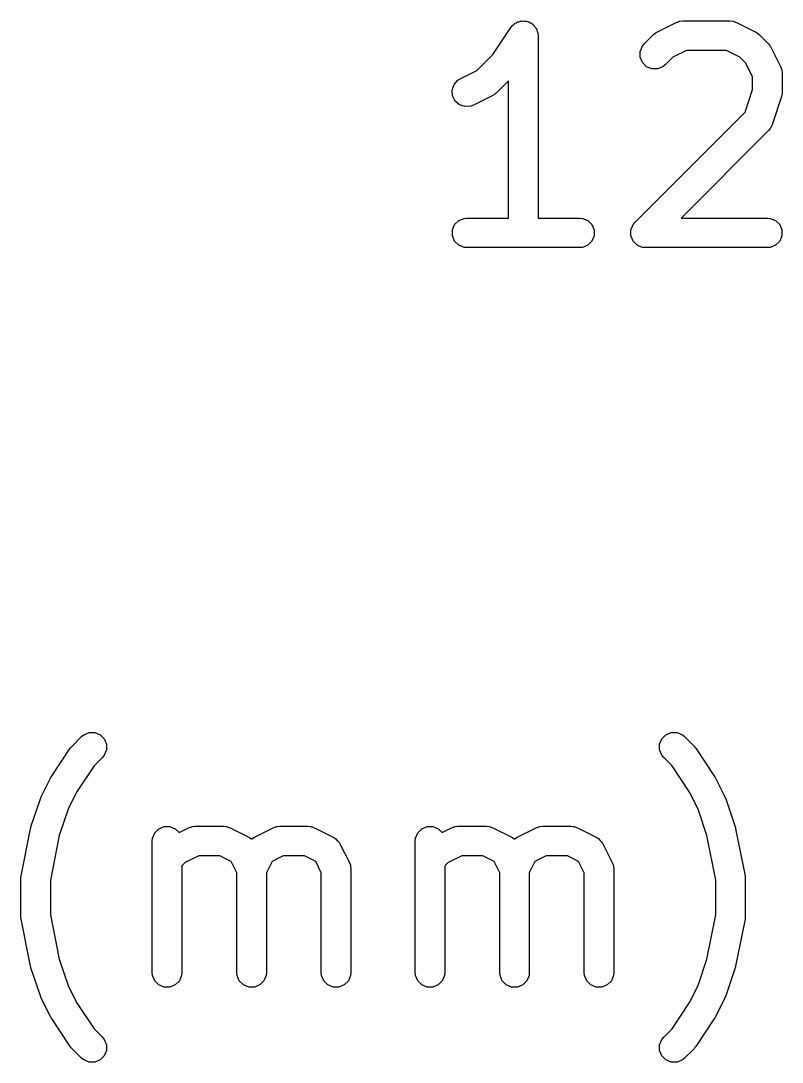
# Model space of a CAD drawing. Header units: millimetres. Extents: x 100 to 200, y -130 to -50.
# Drawn here: x 120.23 to 124.86, y -107.09 to -100.76 of the extents above; entities that cross this region are included whole.
import ezdxf

# ---------------------------------------------------------------- set-up
doc = ezdxf.new("R2010")
doc.units = ezdxf.units.MM
doc.layers.add('BLACK', color=250, linetype='CONTINUOUS')

msp = doc.modelspace()

# ---------------------------------------------------------------- linework, layer by layer
at = {"layer": 'BLACK', "linetype": 'CONTINUOUS'}
for p, q in [((123.101484, -100.959875), (123.210829, -100.795859)), ((123.210829, -100.795859), (123.21087, -100.795807)), ((123.21087, -100.795807), (123.210882, -100.795781)), ((123.210882, -100.795781), (123.210942, -100.79572)), ((123.210942, -100.79572), (123.222008, -100.782209)), ((123.222008, -100.782209), (123.229412, -100.77725)), ((123.229412, -100.77725), (123.235713, -100.77095)), ((123.235713, -100.77095), (123.243859, -100.767575)), ((123.243859, -100.767575), (123.251186, -100.762669)), ((123.251186, -100.762669), (123.259922, -100.760921)), ((123.259922, -100.760921), (123.268156, -100.757511)), ((123.268156, -100.757511), (123.276975, -100.757511)), ((123.276975, -100.757511), (123.28562, -100.755782)), ((123.28562, -100.755782), (123.29436, -100.757511)), ((123.29436, -100.757511), (123.303272, -100.757511)), ((123.303272, -100.757511), (123.311419, -100.760885)), ((123.311419, -100.760885), (123.320069, -100.762597)), ((123.320069, -100.762597), (123.327484, -100.76754)), ((123.327484, -100.76754), (123.335715, -100.77095)), ((123.335715, -100.77095), (123.341948, -100.777183)), ((123.341948, -100.777183), (123.349287, -100.782076)), ((123.349287, -100.782076), (123.354245, -100.78948)), ((123.354245, -100.78948), (123.360546, -100.795781)), ((123.360546, -100.795781), (123.36392, -100.803927)), ((124.102608, -100.822427), (124.216894, -100.765283)), ((124.216894, -100.765283), (124.233372, -100.758978)), ((124.233372, -100.758978), (124.236596, -100.758748)), ((124.236596, -100.758748), (124.239585, -100.757511)), ((124.239585, -100.757511), (124.257143, -100.755782)), ((124.257143, -100.755782), (124.542857, -100.755782)), ((124.542857, -100.755782), (124.560415, -100.757511)), ((124.560415, -100.757511), (124.563403, -100.758748)), ((124.563403, -100.758748), (124.566629, -100.758978)), ((124.566629, -100.758978), (124.583106, -100.765284)), ((124.583106, -100.765284), (124.697393, -100.822427)), ((123.36392, -100.803927), (123.368827, -100.811254)), ((123.368827, -100.811254), (123.370574, -100.81999)), ((123.370574, -100.81999), (123.373985, -100.828224)), ((123.373985, -100.828224), (123.375695, -100.845596)), ((123.375695, -100.845596), (123.375714, -100.845688)), ((123.375714, -100.845688), (123.375707, -100.845719)), ((123.375707, -100.845719), (123.375714, -100.845782)), ((123.375714, -100.845782), (123.375714, -101.955782)), ((124.022074, -100.896428), (124.079217, -100.839286)), ((124.079217, -100.839286), (124.086119, -100.833621)), ((124.086119, -100.833621), (124.087677, -100.831825)), ((124.087677, -100.831825), (124.090383, -100.830121)), ((124.090383, -100.830121), (124.092855, -100.828093)), ((124.092855, -100.828093), (124.095051, -100.827183)), ((124.095051, -100.827183), (124.102608, -100.822427)), ((124.697393, -100.822427), (124.704951, -100.827184)), ((124.704951, -100.827184), (124.707145, -100.828093)), ((124.707145, -100.828093), (124.709613, -100.830118)), ((124.709613, -100.830118), (124.712324, -100.831825)), ((124.712324, -100.831825), (124.713883, -100.833623)), ((124.713883, -100.833623), (124.720783, -100.839286)), ((124.720783, -100.839286), (124.777925, -100.896429)), ((123.997444, -100.94251), (124.010882, -100.910066)), ((124.010882, -100.910066), (124.022074, -100.896428)), ((124.777925, -100.896429), (124.783589, -100.90333)), ((124.783589, -100.90333), (124.785385, -100.904888)), ((124.785385, -100.904888), (124.787087, -100.907593)), ((124.787087, -100.907593), (124.789118, -100.910067)), ((124.789118, -100.910067), (124.790028, -100.912265)), ((124.790028, -100.912265), (124.794783, -100.919819)), ((124.794783, -100.919819), (124.851927, -101.034105)), ((123.003831, -101.057529), (123.101484, -100.959875)), ((123.997444, -100.977626), (123.997444, -100.94251)), ((124.010882, -101.01007), (123.997444, -100.977626)), ((124.19617, -100.97689), (124.149354, -101.023708)), ((124.278389, -100.935782), (124.19617, -100.97689)), ((124.521612, -100.935782), (124.278389, -100.935782)), ((124.603831, -100.976892), (124.521612, -100.935782)), ((124.640318, -101.01338), (124.603831, -100.976892)), ((124.035712, -101.0349), (124.010882, -101.01007)), ((124.068156, -101.048338), (124.035712, -101.0349)), ((124.103272, -101.048338), (124.068156, -101.048338)), ((124.135716, -101.0349), (124.103272, -101.048338)), ((124.149354, -101.023708), (124.135716, -101.0349)), ((124.681428, -101.095599), (124.640318, -101.01338)), ((124.851927, -101.034105), (124.858232, -101.050583)), ((122.887677, -101.11754), (122.902608, -101.108142)), ((122.902608, -101.108142), (123.003831, -101.057529)), ((124.681428, -101.174035), (124.681428, -101.095599)), ((124.858232, -101.050583), (124.858461, -101.053807)), ((124.858461, -101.053807), (124.859699, -101.056796)), ((124.859699, -101.056796), (124.861428, -101.074354)), ((124.861428, -101.074354), (124.861428, -101.18864)), ((122.853564, -101.177384), (122.864669, -101.144069)), ((122.864669, -101.144069), (122.887677, -101.11754)), ((123.195714, -101.120204), (123.120783, -101.195136)), ((123.195714, -101.955782), (123.195714, -101.120204)), ((124.635623, -101.311449), (124.681428, -101.174035)), ((122.856053, -101.212412), (122.853564, -101.177384)), ((122.871757, -101.24382), (122.856053, -101.212412)), ((123.097393, -101.211995), (122.983106, -101.269138)), ((123.104951, -101.207237), (123.097393, -101.211995)), ((123.107145, -101.206329), (123.104951, -101.207237)), ((123.109613, -101.204303), (123.107145, -101.206329)), ((123.112324, -101.202597), (123.109613, -101.204303)), ((123.113883, -101.200798), (123.112324, -101.202597)), ((123.120783, -101.195136), (123.113883, -101.200798)), ((124.856809, -101.217101), (124.799666, -101.388529)), ((124.858789, -101.208393), (124.856809, -101.217101)), ((124.859699, -101.206198), (124.858789, -101.208393)), ((124.860012, -101.203017), (124.859699, -101.206198)), ((124.860722, -101.199897), (124.860012, -101.203017)), ((124.861428, -101.18864), (124.860553, -101.197523)), ((124.860553, -101.197523), (124.860722, -101.199897)), ((122.898286, -101.266828), (122.871757, -101.24382)), ((122.931601, -101.277933), (122.898286, -101.266828)), ((122.966629, -101.275444), (122.931601, -101.277933)), ((122.983106, -101.269138), (122.966629, -101.275444)), ((123.964931, -101.982142), (124.635623, -101.311449)), ((124.777925, -101.423708), (124.245851, -101.955782)), ((124.789117, -101.41007), (124.777925, -101.423708)), ((124.790354, -101.407083), (124.789117, -101.41007)), ((124.792474, -101.404639), (124.790354, -101.407083)), ((124.799666, -101.388529), (124.792474, -101.404639)), ((122.854586, -102.028224), (122.868025, -101.995781)), ((122.868025, -101.995781), (122.892856, -101.97095)), ((122.892856, -101.97095), (122.925299, -101.957511)), ((122.925299, -101.957511), (122.942857, -101.955782)), ((122.942857, -101.955782), (123.195714, -101.955782)), ((123.375714, -101.955782), (123.628571, -101.955782)), ((123.628571, -101.955782), (123.646129, -101.957511)), ((123.646129, -101.957511), (123.678572, -101.97095)), ((123.678572, -101.97095), (123.703403, -101.995781)), ((123.703403, -101.995781), (123.716842, -102.028224)), ((123.949802, -102.005282), (123.953739, -101.99578)), ((123.953739, -101.99578), (123.964931, -101.982142)), ((124.245851, -101.955782), (124.771428, -101.955782)), ((124.771428, -101.955782), (124.788986, -101.957511)), ((124.788986, -101.957511), (124.821429, -101.97095)), ((124.821429, -101.97095), (124.84626, -101.995781)), ((124.84626, -101.995781), (124.859699, -102.028224)), ((122.854586, -102.06334), (122.854586, -102.028224)), ((122.868025, -102.095783), (122.854586, -102.06334)), ((123.716842, -102.06334), (123.703403, -102.095783)), ((123.716842, -102.028224), (123.716842, -102.06334)), ((123.9403, -102.028224), (123.949802, -102.005282)), ((123.9403, -102.06334), (123.9403, -102.028224)), ((123.949802, -102.086281), (123.9403, -102.06334)), ((124.859699, -102.06334), (124.84626, -102.095783)), ((124.859699, -102.028224), (124.859699, -102.06334)), ((122.892856, -102.120614), (122.868025, -102.095783)), ((122.925299, -102.134053), (122.892856, -102.120614)), ((123.678572, -102.120614), (123.646129, -102.134053)), ((123.703403, -102.095783), (123.678572, -102.120614)), ((123.953739, -102.095784), (123.949802, -102.086281)), ((123.978569, -102.120614), (123.953739, -102.095784)), ((123.986672, -102.12397), (123.978569, -102.120614)), ((124.011013, -102.134053), (123.986672, -102.12397)), ((124.821429, -102.120614), (124.788986, -102.134053)), ((124.84626, -102.095783), (124.821429, -102.120614)), ((122.942857, -102.135782), (122.925299, -102.134053)), ((123.628571, -102.135782), (122.942857, -102.135782)), ((123.646129, -102.134053), (123.628571, -102.135782)), ((124.028571, -102.135782), (124.011013, -102.134053)), ((124.771428, -102.135782), (124.028571, -102.135782)), ((124.788986, -102.134053), (124.771428, -102.135782)), ((120.597637, -105.110715), (120.611275, -105.099522)), ((120.611275, -105.099522), (120.643719, -105.086084)), ((120.643719, -105.086084), (120.678835, -105.086084)), ((120.678835, -105.086084), (120.711278, -105.099522)), ((120.711278, -105.099522), (120.736109, -105.124353)), ((124.129302, -105.124352), (124.154132, -105.099522)), ((124.154132, -105.099522), (124.186576, -105.086084)), ((124.186576, -105.086084), (124.221692, -105.086084)), ((124.221692, -105.086084), (124.254136, -105.099522)), ((124.254136, -105.099522), (124.267774, -105.110714)), ((120.540494, -105.167857), (120.597637, -105.110715)), ((120.736109, -105.124353), (120.749547, -105.156796)), ((120.749547, -105.156796), (120.749547, -105.191912)), ((124.115864, -105.156796), (124.129302, -105.124352)), ((124.115864, -105.191912), (124.115864, -105.156796)), ((124.267774, -105.110714), (124.324916, -105.167857)), ((120.414964, -105.353002), (120.52925, -105.181574)), ((120.52925, -105.181574), (120.529289, -105.181526)), ((120.529289, -105.181526), (120.529302, -105.181495)), ((120.529302, -105.181495), (120.535264, -105.174229)), ((120.535264, -105.174229), (120.540428, -105.167924)), ((120.540428, -105.167924), (120.540452, -105.167907)), ((120.540452, -105.167907), (120.540494, -105.167857)), ((120.736109, -105.224356), (120.724916, -105.237994)), ((120.749547, -105.191912), (120.736109, -105.224356)), ((124.129302, -105.224356), (124.115864, -105.191912)), ((124.140494, -105.237994), (124.129302, -105.224356)), ((124.324916, -105.167857), (124.324956, -105.167906)), ((124.324956, -105.167906), (124.324983, -105.167924)), ((124.324983, -105.167924), (124.330386, -105.174522)), ((124.330386, -105.174522), (124.336109, -105.181495)), ((124.336109, -105.181495), (124.336121, -105.181526)), ((124.336121, -105.181526), (124.336161, -105.181574)), ((124.336161, -105.181574), (124.450447, -105.353002)), ((120.674072, -105.288838), (120.567844, -105.448179)), ((120.724916, -105.237994), (120.674072, -105.288838)), ((124.191337, -105.288836), (124.140494, -105.237994)), ((124.29757, -105.448185), (124.191337, -105.288836)), ((120.412332, -105.357936), (120.414964, -105.353002)), ((124.450447, -105.353002), (124.453079, -105.357939)), ((120.352207, -105.476962), (120.409349, -105.362677)), ((120.409349, -105.362677), (120.412332, -105.357936)), ((124.453079, -105.357939), (124.456061, -105.362676)), ((124.456061, -105.362676), (124.513205, -105.476962)), ((120.347324, -105.488751), (120.349926, -105.48292)), ((120.349926, -105.48292), (120.352207, -105.476962)), ((120.567844, -105.448179), (120.516063, -105.551743)), ((124.349345, -105.551736), (124.29757, -105.448185)), ((124.513205, -105.476962), (124.515486, -105.482923)), ((124.515486, -105.482923), (124.518088, -105.488751)), ((120.290182, -105.66018), (120.347324, -105.488751)), ((124.518088, -105.488751), (124.57523, -105.66018)), ((120.516063, -105.551743), (120.462716, -105.711781)), ((124.402695, -105.711788), (124.349345, -105.551736)), ((120.230168, -105.956703), (120.287311, -105.67099)), ((120.287311, -105.67099), (120.28894, -105.665638)), ((120.28894, -105.665638), (120.290182, -105.66018)), ((121.043588, -105.695781), (121.068419, -105.67095)), ((121.068419, -105.67095), (121.100862, -105.657511)), ((121.100862, -105.657511), (121.135978, -105.657511)), ((121.135978, -105.657511), (121.168421, -105.67095)), ((121.168421, -105.67095), (121.191703, -105.694232)), ((121.191703, -105.694232), (121.249599, -105.665284)), ((121.249599, -105.665284), (121.266076, -105.658978)), ((121.266076, -105.658978), (121.269301, -105.658748)), ((121.269301, -105.658748), (121.27229, -105.657511)), ((121.27229, -105.657511), (121.289848, -105.655782)), ((121.289848, -105.655782), (121.461277, -105.655782)), ((121.461277, -105.655782), (121.478835, -105.657511)), ((121.478835, -105.657511), (121.481823, -105.658748)), ((121.481823, -105.658748), (121.485049, -105.658978)), ((121.485049, -105.658978), (121.501526, -105.665284)), ((121.501526, -105.665284), (121.615813, -105.722427)), ((121.649599, -105.722427), (121.763885, -105.665283)), ((121.763885, -105.665283), (121.780363, -105.658978)), ((121.780363, -105.658978), (121.783587, -105.658748)), ((121.783587, -105.658748), (121.786576, -105.657511)), ((121.786576, -105.657511), (121.804134, -105.655782)), ((121.804134, -105.655782), (121.975563, -105.655782)), ((121.975563, -105.655782), (121.993121, -105.657511)), ((121.993121, -105.657511), (121.996109, -105.658748)), ((121.996109, -105.658748), (121.999335, -105.658978)), ((121.999335, -105.658978), (122.015813, -105.665284)), ((122.015813, -105.665284), (122.130098, -105.722427)), ((122.643588, -105.695781), (122.668419, -105.67095)), ((122.668419, -105.67095), (122.700862, -105.657511)), ((122.700862, -105.657511), (122.735978, -105.657511)), ((122.735978, -105.657511), (122.768421, -105.67095)), ((122.768421, -105.67095), (122.791703, -105.694232)), ((122.791703, -105.694232), (122.849599, -105.665284)), ((122.849599, -105.665284), (122.866076, -105.658978)), ((122.866076, -105.658978), (122.869301, -105.658748)), ((122.869301, -105.658748), (122.87229, -105.657511)), ((122.87229, -105.657511), (122.889848, -105.655782)), ((122.889848, -105.655782), (123.061277, -105.655782)), ((123.061277, -105.655782), (123.078835, -105.657511)), ((123.078835, -105.657511), (123.081823, -105.658748)), ((123.081823, -105.658748), (123.085049, -105.658978)), ((123.085049, -105.658978), (123.101526, -105.665284)), ((123.101526, -105.665284), (123.215813, -105.722427)), ((123.249599, -105.722427), (123.363885, -105.665283)), ((123.363885, -105.665283), (123.380363, -105.658978)), ((123.380363, -105.658978), (123.383587, -105.658748)), ((123.383587, -105.658748), (123.386576, -105.657511)), ((123.386576, -105.657511), (123.404134, -105.655782)), ((123.404134, -105.655782), (123.575563, -105.655782)), ((123.575563, -105.655782), (123.593121, -105.657511)), ((123.593121, -105.657511), (123.596109, -105.658748)), ((123.596109, -105.658748), (123.599335, -105.658978)), ((123.599335, -105.658978), (123.615813, -105.665284)), ((123.615813, -105.665284), (123.730098, -105.722427)), ((124.57523, -105.66018), (124.576472, -105.665643)), ((124.576472, -105.665643), (124.5781, -105.670989)), ((124.5781, -105.670989), (124.635243, -105.956703)), ((120.462716, -105.711781), (120.40842, -105.983265)), ((121.02842, -105.745782), (121.030149, -105.728224)), ((121.030149, -105.728224), (121.043588, -105.695781)), ((121.615813, -105.722427), (121.61875, -105.724275)), ((121.61875, -105.724275), (121.620134, -105.724737)), ((121.620134, -105.724737), (121.621856, -105.726231)), ((121.621856, -105.726231), (121.630744, -105.731825)), ((121.630744, -105.731825), (121.632705, -105.734087)), ((121.632705, -105.734087), (121.634668, -105.731825)), ((121.634668, -105.731825), (121.643551, -105.726233)), ((121.643551, -105.726233), (121.645277, -105.724737)), ((121.645277, -105.724737), (121.646663, -105.724274)), ((121.646663, -105.724274), (121.649599, -105.722427)), ((122.130098, -105.722427), (122.133034, -105.724275)), ((122.133034, -105.724275), (122.134419, -105.724737)), ((122.134419, -105.724737), (122.136143, -105.726232)), ((122.136143, -105.726232), (122.145029, -105.731826)), ((122.145029, -105.731826), (122.152422, -105.740351)), ((122.62842, -105.745782), (122.630149, -105.728224)), ((122.630149, -105.728224), (122.643588, -105.695781)), ((123.215813, -105.722427), (123.21875, -105.724275)), ((123.21875, -105.724275), (123.220134, -105.724737)), ((123.220134, -105.724737), (123.221856, -105.726231)), ((123.221856, -105.726231), (123.230744, -105.731825)), ((123.230744, -105.731825), (123.232705, -105.734087)), ((123.232705, -105.734087), (123.234668, -105.731825)), ((123.234668, -105.731825), (123.243551, -105.726233)), ((123.243551, -105.726233), (123.245277, -105.724737)), ((123.245277, -105.724737), (123.246663, -105.724274)), ((123.246663, -105.724274), (123.249599, -105.722427)), ((123.730098, -105.722427), (123.733034, -105.724275)), ((123.733034, -105.724275), (123.734419, -105.724737)), ((123.734419, -105.724737), (123.736143, -105.726232)), ((123.736143, -105.726232), (123.745029, -105.731826)), ((123.745029, -105.731826), (123.752422, -105.740351)), ((124.456991, -105.983264), (124.402695, -105.711788)), ((121.02842, -106.545782), (121.02842, -105.745782)), ((122.152422, -105.740351), (122.160948, -105.747745)), ((122.160948, -105.747745), (122.166539, -105.756628)), ((122.166539, -105.756628), (122.168037, -105.758355)), ((122.168037, -105.758355), (122.168499, -105.759742)), ((122.168499, -105.759742), (122.170346, -105.762676)), ((122.170346, -105.762676), (122.22749, -105.876962)), ((122.62842, -106.545782), (122.62842, -105.745782)), ((123.752422, -105.740351), (123.760948, -105.747745)), ((123.760948, -105.747745), (123.766539, -105.756628)), ((123.766539, -105.756628), (123.768037, -105.758355)), ((123.768037, -105.758355), (123.768499, -105.759742)), ((123.768499, -105.759742), (123.770346, -105.762676)), ((123.770346, -105.762676), (123.82749, -105.876962)), ((121.311094, -105.835782), (121.228875, -105.876891)), ((121.440032, -105.835782), (121.311094, -105.835782)), ((121.508481, -105.870007), (121.440032, -105.835782)), ((121.82538, -105.835782), (121.756931, -105.870006)), ((121.954317, -105.835782), (121.82538, -105.835782)), ((122.022766, -105.870006), (121.954317, -105.835782)), ((122.911094, -105.835782), (122.828875, -105.876891)), ((123.040032, -105.835782), (122.911094, -105.835782)), ((123.108481, -105.870007), (123.040032, -105.835782)), ((123.42538, -105.835782), (123.356931, -105.870006)), ((123.554317, -105.835782), (123.42538, -105.835782)), ((123.622766, -105.870006), (123.554317, -105.835782)), ((121.228875, -105.876891), (121.20842, -105.897347)), ((121.20842, -105.897347), (121.20842, -106.545782)), ((121.542706, -105.938456), (121.508481, -105.870007)), ((121.756931, -105.870006), (121.722706, -105.938457)), ((122.056991, -105.938456), (122.022766, -105.870006)), ((122.22749, -105.876962), (122.233795, -105.89344)), ((122.233795, -105.89344), (122.234024, -105.896664)), ((122.234024, -105.896664), (122.235262, -105.899653)), ((122.235262, -105.899653), (122.236991, -105.917211)), ((122.236991, -105.917211), (122.236991, -106.545782)), ((122.828875, -105.876891), (122.80842, -105.897347)), ((122.80842, -105.897347), (122.80842, -106.545782)), ((123.142706, -105.938456), (123.108481, -105.870007)), ((123.356931, -105.870006), (123.322706, -105.938457)), ((123.656991, -105.938456), (123.622766, -105.870006)), ((123.82749, -105.876962), (123.833795, -105.89344)), ((123.833795, -105.89344), (123.834024, -105.896664)), ((123.834024, -105.896664), (123.835262, -105.899653)), ((123.835262, -105.899653), (123.836991, -105.917211)), ((123.836991, -105.917211), (123.836991, -106.545782)), ((120.22842, -105.97426), (120.229267, -105.96575)), ((120.228426, -105.974291), (120.22842, -105.97426)), ((120.22842, -105.974354), (120.228426, -105.974291)), ((120.22842, -106.202925), (120.22842, -105.974354)), ((120.229267, -105.96575), (120.230149, -105.956796)), ((120.230149, -105.956796), (120.230161, -105.956765)), ((120.230161, -105.956765), (120.230168, -105.956703)), ((120.40842, -105.983265), (120.40842, -106.194014)), ((121.542706, -106.545782), (121.542706, -105.938456)), ((121.722706, -105.938457), (121.722706, -106.545782)), ((122.056991, -106.545782), (122.056991, -105.938456)), ((123.142706, -106.545782), (123.142706, -105.938456)), ((123.322706, -105.938457), (123.322706, -106.545782)), ((123.656991, -106.545782), (123.656991, -105.938456)), ((124.456991, -106.194015), (124.456991, -105.983264)), ((124.635243, -105.956703), (124.635249, -105.956765)), ((124.635249, -105.956765), (124.635262, -105.956796)), ((124.635262, -105.956796), (124.636139, -105.965703)), ((124.636139, -105.965703), (124.636991, -105.974259)), ((124.636991, -105.974259), (124.636984, -105.97429)), ((124.636984, -105.97429), (124.636991, -105.974354)), ((124.636991, -105.974354), (124.636991, -106.202925)), ((120.228426, -106.202987), (120.22842, -106.202925)), ((120.22842, -106.203019), (120.228426, -106.202987)), ((120.229262, -106.211484), (120.22842, -106.203019)), ((120.230149, -106.220483), (120.229262, -106.211484)), ((120.230161, -106.220514), (120.230149, -106.220483)), ((120.230168, -106.220575), (120.230161, -106.220514)), ((120.287311, -106.50629), (120.230168, -106.220575)), ((120.40842, -106.194014), (120.462716, -106.465496)), ((124.402695, -106.46549), (124.456991, -106.194015)), ((124.635243, -106.220576), (124.5781, -106.50629)), ((124.635249, -106.220513), (124.635243, -106.220576)), ((124.635262, -106.220483), (124.635249, -106.220513)), ((124.636139, -106.211575), (124.635262, -106.220483)), ((124.636991, -106.20302), (124.636139, -106.211575)), ((124.636991, -106.202925), (124.636984, -106.202988)), ((124.636984, -106.202988), (124.636991, -106.20302)), ((120.462716, -106.465496), (120.516063, -106.625535)), ((124.349345, -106.625542), (124.402695, -106.46549)), ((120.288939, -106.511639), (120.287311, -106.50629)), ((120.290182, -106.517101), (120.288939, -106.511639)), ((120.347325, -106.688529), (120.290182, -106.517101)), ((121.030149, -106.56334), (121.02842, -106.545782)), ((121.20842, -106.545782), (121.206691, -106.56334)), ((121.544435, -106.56334), (121.542706, -106.545782)), ((121.722706, -106.545782), (121.720977, -106.56334)), ((122.05872, -106.56334), (122.056991, -106.545782)), ((122.236991, -106.545782), (122.235262, -106.56334)), ((122.630149, -106.56334), (122.62842, -106.545782)), ((122.80842, -106.545782), (122.806691, -106.56334)), ((123.144435, -106.56334), (123.142706, -106.545782)), ((123.322706, -106.545782), (123.320977, -106.56334)), ((123.65872, -106.56334), (123.656991, -106.545782)), ((123.836991, -106.545782), (123.835262, -106.56334)), ((124.57523, -106.5171), (124.518088, -106.688528)), ((124.576473, -106.511633), (124.57523, -106.5171)), ((124.5781, -106.50629), (124.576473, -106.511633)), ((121.043588, -106.595783), (121.030149, -106.56334)), ((121.068419, -106.620614), (121.043588, -106.595783)), ((121.100862, -106.634053), (121.068419, -106.620614)), ((121.168421, -106.620614), (121.135978, -106.634053)), ((121.193252, -106.595783), (121.168421, -106.620614)), ((121.206691, -106.56334), (121.193252, -106.595783)), ((121.557874, -106.595783), (121.544435, -106.56334)), ((121.582705, -106.620614), (121.557874, -106.595783)), ((121.615148, -106.634053), (121.582705, -106.620614)), ((121.682707, -106.620614), (121.650264, -106.634053)), ((121.707538, -106.595783), (121.682707, -106.620614)), ((121.720977, -106.56334), (121.707538, -106.595783)), ((122.072159, -106.595783), (122.05872, -106.56334)), ((122.09699, -106.620614), (122.072159, -106.595783)), ((122.129433, -106.634053), (122.09699, -106.620614)), ((122.196992, -106.620614), (122.164549, -106.634053)), ((122.221823, -106.595783), (122.196992, -106.620614)), ((122.235262, -106.56334), (122.221823, -106.595783)), ((122.643588, -106.595783), (122.630149, -106.56334)), ((122.668419, -106.620614), (122.643588, -106.595783)), ((122.700862, -106.634053), (122.668419, -106.620614)), ((122.768421, -106.620614), (122.735978, -106.634053)), ((122.793252, -106.595783), (122.768421, -106.620614)), ((122.806691, -106.56334), (122.793252, -106.595783)), ((123.157874, -106.595783), (123.144435, -106.56334)), ((123.182705, -106.620614), (123.157874, -106.595783)), ((123.215148, -106.634053), (123.182705, -106.620614)), ((123.282707, -106.620614), (123.250264, -106.634053)), ((123.307538, -106.595783), (123.282707, -106.620614)), ((123.320977, -106.56334), (123.307538, -106.595783)), ((123.672159, -106.595783), (123.65872, -106.56334)), ((123.69699, -106.620614), (123.672159, -106.595783)), ((123.729433, -106.634053), (123.69699, -106.620614)), ((123.796992, -106.620614), (123.764549, -106.634053)), ((123.821823, -106.595783), (123.796992, -106.620614)), ((123.835262, -106.56334), (123.821823, -106.595783)), ((120.516063, -106.625535), (120.567844, -106.729099)), ((121.135978, -106.634053), (121.100862, -106.634053)), ((121.650264, -106.634053), (121.615148, -106.634053)), ((122.164549, -106.634053), (122.129433, -106.634053)), ((122.735978, -106.634053), (122.700862, -106.634053)), ((123.250264, -106.634053), (123.215148, -106.634053)), ((123.764549, -106.634053), (123.729433, -106.634053)), ((124.29757, -106.729093), (124.349345, -106.625542)), ((120.349924, -106.694352), (120.347325, -106.688529)), ((120.352207, -106.700317), (120.349924, -106.694352)), ((120.409349, -106.814602), (120.352207, -106.700317)), ((120.567844, -106.729099), (120.674072, -106.88844)), ((124.191337, -106.888442), (124.29757, -106.729093)), ((124.513205, -106.700317), (124.456061, -106.814603)), ((124.515486, -106.694355), (124.513205, -106.700317)), ((124.518088, -106.688528), (124.515486, -106.694355)), ((120.412332, -106.819342), (120.409349, -106.814602)), ((124.456061, -106.814603), (124.453079, -106.819339)), ((120.414964, -106.824277), (120.412332, -106.819342)), ((120.52925, -106.995705), (120.414964, -106.824277)), ((124.450447, -106.824277), (124.336161, -106.995705)), ((124.453079, -106.819339), (124.450447, -106.824277)), ((120.674072, -106.88844), (120.724916, -106.939285)), ((120.724916, -106.939285), (120.736109, -106.952923)), ((124.129302, -106.952923), (124.140494, -106.939285)), ((124.140494, -106.939285), (124.191337, -106.888442)), ((120.529289, -106.995752), (120.52925, -106.995705)), ((120.529302, -106.995784), (120.529289, -106.995752)), ((120.535264, -107.003049), (120.529302, -106.995784)), ((120.540428, -107.009355), (120.535264, -107.003049)), ((120.736109, -106.952923), (120.749547, -106.985367)), ((120.749547, -106.985367), (120.749547, -107.020483)), ((124.115864, -106.985367), (124.129302, -106.952923)), ((124.115864, -107.020483), (124.115864, -106.985367)), ((124.330386, -107.002756), (124.324983, -107.009355)), ((124.336109, -106.995784), (124.330386, -107.002756)), ((124.336121, -106.995752), (124.336109, -106.995784)), ((124.336161, -106.995705), (124.336121, -106.995752)), ((120.540452, -107.009371), (120.540428, -107.009355)), ((120.540494, -107.009422), (120.540452, -107.009371)), ((120.597637, -107.066564), (120.540494, -107.009422)), ((120.611275, -107.077757), (120.597637, -107.066564)), ((120.736109, -107.052926), (120.711278, -107.077757)), ((120.749547, -107.020483), (120.736109, -107.052926)), ((124.129302, -107.052927), (124.115864, -107.020483)), ((124.154132, -107.077757), (124.129302, -107.052927)), ((124.267774, -107.066565), (124.254136, -107.077757)), ((124.324916, -107.009422), (124.267774, -107.066565)), ((124.324956, -107.009372), (124.324916, -107.009422)), ((124.324983, -107.009355), (124.324956, -107.009372)), ((120.643719, -107.091195), (120.611275, -107.077757)), ((120.678835, -107.091195), (120.643719, -107.091195)), ((120.711278, -107.077757), (120.678835, -107.091195)), ((124.186576, -107.091195), (124.154132, -107.077757)), ((124.221692, -107.091195), (124.186576, -107.091195)), ((124.254136, -107.077757), (124.221692, -107.091195))]:
    msp.add_line(p, q, dxfattribs=at)

doc.saveas('drawing.dxf')
